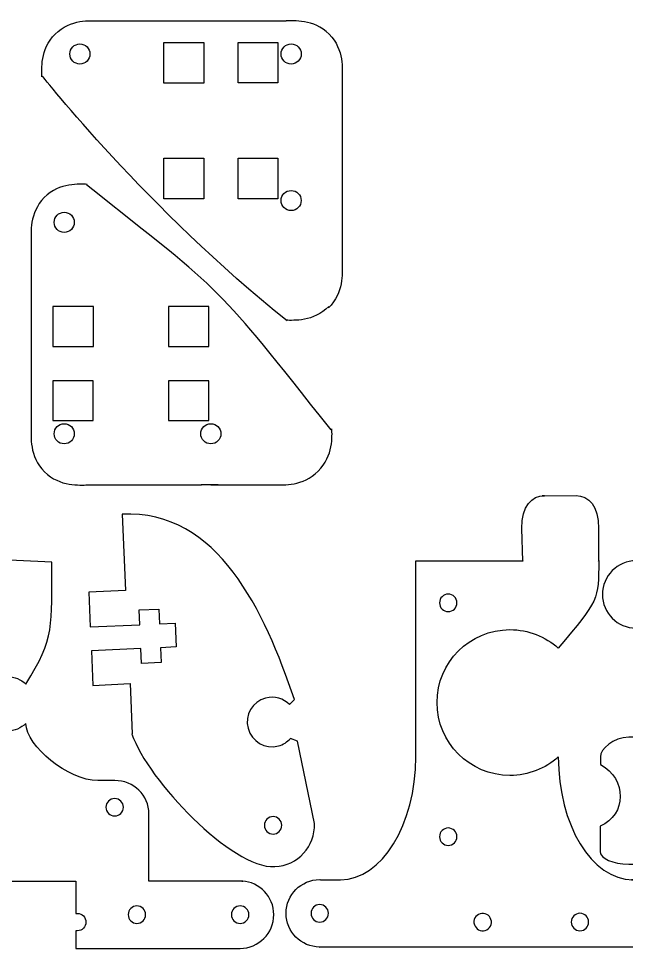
# Model space of a CAD drawing. Header units: inches. Extents: x 9 to 539, y -641 to -10.
# Drawn here: x 129 to 219.6, y -149.7 to -11.1 of the extents above; entities that cross this region are included whole.
import ezdxf

# ---------------------------------------------------------------- set-up
doc = ezdxf.new("R2010")
doc.units = ezdxf.units.IN
doc.header["$MEASUREMENT"] = 0
doc.layers.add('Layer 2', color=7, linetype='Continuous')

# ---------------------------------------------------------------- blocks, each defined once
blk = doc.blocks.new('block 4')
at = {"layer": 'Layer 2', "color": 250, "lineweight": 25, "true_color": 0x231f20}
for points in [[(204.14, -91.9), (204.06, -91.97)], [(215.48, -91.97), (215.48, -91.88)]]:
    blk.add_lwpolyline(points, dxfattribs=at)
for points, knots in [([(188.18, -91.91), (188.18, -91.91), (204.12, -91.91), (204.12, -91.91), (204.12, -91.91), (204.12, -91.97), (204.12, -91.97), (204.12, -91.97), (203.96, -87.1), (203.96, -87.1), (203.96, -83.71), (205.47, -82.22), (207.33, -82.22), (207.33, -82.22), (206.99, -82.24), (206.99, -82.24), (206.99, -82.24), (212.05, -82.21), (212.05, -82.21), (213.92, -82.21), (215.42, -83.71), (215.42, -87.09), (215.42, -87.09), (215.42, -91.97), (215.42, -91.97), (215.42, -91.97), (215.43, -91.88), (215.43, -91.88)], [0, 0, 0, 0, 1, 1, 1, 2, 2, 2, 3, 3, 3, 4, 4, 4, 5, 5, 5, 6, 6, 6, 7, 7, 7, 8, 8, 8, 9, 9, 9, 9]), ([(169.36, -113.34), (169.36, -113.34), (170.07, -112.57), (170.07, -112.57), (165.6, -99.43), (158.77, -84.33), (144.39, -84.97)], [0, 0, 0, 0, 1, 1, 1, 2, 2, 2, 2]), ([(144.39, -84.97), (144.39, -84.97), (144.9, -96.33), (144.9, -96.33), (144.9, -96.33), (139.43, -96.57), (139.43, -96.57), (139.43, -96.57), (139.65, -101.77), (139.65, -101.77), (139.65, -101.77), (147.06, -101.45), (147.06, -101.45), (147.06, -101.45), (146.96, -99.23), (146.96, -99.23), (146.96, -99.23), (149.86, -99.11), (149.86, -99.11), (149.86, -99.11), (149.96, -101.32), (149.96, -101.32), (149.96, -101.32), (152.3, -101.22), (152.3, -101.22), (152.3, -101.22), (152.46, -104.75), (152.46, -104.75), (152.46, -104.75), (150.12, -104.86), (150.12, -104.86), (150.12, -104.86), (150.22, -107.07), (150.22, -107.07), (150.22, -107.07), (147.31, -107.2), (147.31, -107.2), (147.31, -107.2), (147.21, -104.98), (147.21, -104.98), (147.21, -104.98), (139.81, -105.31), (139.81, -105.31), (139.81, -105.31), (140.04, -110.51), (140.04, -110.51), (140.04, -110.51), (145.58, -110.2), (145.58, -110.2), (145.58, -110.2), (145.92, -117.67), (145.92, -117.67), (145.92, -117.67), (145.85, -117.73), (145.85, -117.73), (148.28, -124.66), (160.67, -137.77), (167.16, -137.48), (170.57, -137.33), (173.2, -134.45), (173.05, -131.05), (173.05, -131.05), (170.53, -118.77), (170.53, -118.77), (170.53, -118.77), (169.49, -118.38), (169.49, -118.38)], [0, 0, 0, 0, 1, 1, 1, 2, 2, 2, 3, 3, 3, 4, 4, 4, 5, 5, 5, 6, 6, 6, 7, 7, 7, 8, 8, 8, 9, 9, 9, 10, 10, 10, 11, 11, 11, 12, 12, 12, 13, 13, 13, 14, 14, 14, 15, 15, 15, 16, 16, 16, 17, 17, 17, 18, 18, 18, 19, 19, 19, 20, 20, 20, 21, 21, 21, 22, 22, 22, 22]), ([(167, -144.63), (167, -147.4), (164.76, -149.65), (161.99, -149.65), (161.99, -149.65), (161.95, -149.66), (161.95, -149.66), (161.95, -149.66), (137.48, -149.66), (137.48, -149.66), (137.48, -149.66), (137.48, -147.02), (137.48, -147.02), (137.56, -147.04), (137.63, -147.04), (137.72, -147.04), (138.43, -147.04), (139.01, -146.46), (139.01, -145.74), (139.01, -145.02), (138.43, -144.44), (137.72, -144.44), (137.63, -144.44), (137.56, -144.45), (137.48, -144.46), (137.48, -144.46), (137.48, -139.65), (137.48, -139.65), (137.48, -139.65), (123.47, -139.65), (123.47, -139.65), (123.47, -139.65), (123.47, -144.46), (123.47, -144.46), (123.39, -144.45), (123.31, -144.44), (123.22, -144.44), (122.5, -144.44), (121.92, -145.02), (121.92, -145.74), (121.92, -146.46), (122.5, -147.04), (123.22, -147.04), (123.31, -147.04), (123.39, -147.04), (123.47, -147.02), (123.47, -147.02), (123.47, -149.66), (123.47, -149.66), (123.47, -149.66), (98.91, -149.66), (98.91, -149.66), (97, -149.66), (95.33, -148.97), (94.17, -146.71), (86.11, -134.76), (86.11, -134.76), (96.17, -127.55), (101.37, -123.03), (102.6, -119.79), (102.6, -113.62), (102.6, -103.31), (94.22, -100.11), (85.59, -100.11), (85.59, -100.11), (85.49, -100.11), (85.49, -100.11), (85.49, -100.11), (78.08, -99.98), (78.08, -99.98), (74.76, -99.98), (72.07, -98.79), (72.07, -95.48), (72.07, -92.16), (74.76, -89.47), (78.08, -89.47), (78.08, -89.47), (133.93, -92.1), (133.93, -92.1), (133.93, -101.53), (134.35, -103.48), (130.06, -110.28), (129.34, -109.59), (128.36, -109.17), (127.27, -109.17), (125.03, -109.17), (123.22, -110.98), (123.22, -113.22), (123.22, -115.46), (125.03, -117.27), (127.27, -117.27), (128.36, -117.27), (129.34, -116.85), (130.06, -116.16), (130.15, -119.58), (136.35, -124.65), (140.78, -124.65), (140.78, -124.65), (143.29, -124.65), (143.29, -124.65), (146.11, -124.65), (148.39, -126.81), (148.39, -129.63), (148.39, -129.63), (148.39, -139.62), (148.39, -139.62), (148.39, -139.62), (162.29, -139.62), (162.29, -139.62), (164.92, -139.78), (167, -141.96), (167, -144.63)], [0, 0, 0, 0, 1, 1, 1, 2, 2, 2, 3, 3, 3, 4, 4, 4, 5, 5, 5, 6, 6, 6, 7, 7, 7, 8, 8, 8, 9, 9, 9, 10, 10, 10, 11, 11, 11, 12, 12, 12, 13, 13, 13, 14, 14, 14, 15, 15, 15, 16, 16, 16, 17, 17, 17, 18, 18, 18, 19, 19, 19, 20, 20, 20, 21, 21, 21, 22, 22, 22, 23, 23, 23, 24, 24, 24, 25, 25, 25, 26, 26, 26, 27, 27, 27, 28, 28, 28, 29, 29, 29, 30, 30, 30, 31, 31, 31, 32, 32, 32, 33, 33, 33, 34, 34, 34, 35, 35, 35, 36, 36, 36, 37, 37, 37, 37]), ([(209.41, -121.14), (209.41, -131.25), (214.37, -139.43), (220.52, -139.43), (220.52, -139.43), (220.32, -139.42), (220.32, -139.42), (220.32, -139.42), (237.05, -139.42), (237.05, -139.42), (237.05, -139.42), (236.9, -139.42), (236.9, -139.42), (239.67, -139.42), (241.92, -141.66), (241.92, -144.43), (241.92, -147.2), (239.67, -149.45), (236.9, -149.45), (236.9, -149.45), (236.86, -149.46), (236.86, -149.46), (236.86, -149.46), (173.8, -149.46), (173.8, -149.46), (173.8, -149.46), (173.85, -149.45), (173.85, -149.45), (171.08, -149.45), (168.83, -147.2), (168.83, -144.43), (168.83, -141.66), (171.08, -139.41), (173.85, -139.41), (173.85, -139.41), (173.95, -139.42), (173.95, -139.42), (173.95, -139.42), (176.93, -139.42), (176.93, -139.42), (176.93, -139.42), (176.94, -139.43), (176.94, -139.43), (183.08, -139.43), (188.17, -131.25), (188.17, -121.14), (188.17, -121.14), (188.17, -121.12), (188.17, -121.12), (188.17, -121.12), (188.17, -91.91), (188.17, -91.91), (188.17, -91.91), (188.18, -91.91), (188.18, -91.91), (188.18, -91.91), (204.11, -91.91), (204.11, -91.91), (204.11, -91.91), (204.12, -91.91), (204.12, -91.91), (204.12, -91.91), (204.12, -91.93), (204.12, -91.93), (204.12, -91.93), (204.12, -91.97), (204.12, -91.97)], [0, 0, 0, 0, 1, 1, 1, 2, 2, 2, 3, 3, 3, 4, 4, 4, 5, 5, 5, 6, 6, 6, 7, 7, 7, 8, 8, 8, 9, 9, 9, 10, 10, 10, 11, 11, 11, 12, 12, 12, 13, 13, 13, 14, 14, 14, 15, 15, 15, 16, 16, 16, 17, 17, 17, 18, 18, 18, 19, 19, 19, 20, 20, 20, 21, 21, 21, 22, 22, 22, 22]), ([(215.42, -91.97), (215.42, -91.97), (215.43, -91.89), (215.43, -91.89), (215.43, -97.75), (215.43, -97.75), (209.41, -104.92)], [0, 0, 0, 0, 1, 1, 1, 2, 2, 2, 2]), ([(221, -91.91), (221, -91.91), (220.99, -91.91), (220.99, -91.91), (220.99, -91.91), (221, -91.92), (221, -91.92), (218.23, -91.92), (215.98, -94.16), (215.98, -96.93), (215.98, -99.71), (218.23, -101.95), (221, -101.95), (221, -101.95), (220.99, -101.94), (220.99, -101.94), (220.99, -101.94), (234.59, -101.94), (234.59, -101.94), (234.59, -101.94), (234.59, -111.93), (234.59, -111.93), (234.59, -114.75), (236.87, -116.91), (239.7, -116.91), (239.7, -116.91), (242.21, -116.91), (242.21, -116.91), (246.63, -116.91), (252.84, -121.98), (252.92, -125.4)], [0, 0, 0, 0, 1, 1, 1, 2, 2, 2, 3, 3, 3, 4, 4, 4, 5, 5, 5, 6, 6, 6, 7, 7, 7, 8, 8, 8, 9, 9, 9, 10, 10, 10, 10]), ([(194.3, -98.18), (194.3, -98.9), (193.72, -99.48), (193, -99.48), (192.28, -99.48), (191.7, -98.9), (191.7, -98.18), (191.7, -97.47), (192.28, -96.88), (193, -96.88), (193.72, -96.88), (194.3, -97.47), (194.3, -98.18)], [0, 0, 0, 0, 1, 1, 1, 2, 2, 2, 3, 3, 3, 4, 4, 4, 4]), ([(209.41, -121.14), (207.49, -122.85), (204.96, -123.89), (202.19, -123.89), (196.19, -123.89), (191.33, -119.03), (191.33, -113.03), (191.33, -107.03), (196.19, -102.17), (202.19, -102.17), (204.96, -102.17), (207.49, -103.21), (209.41, -104.92)], [0, 0, 0, 0, 1, 1, 1, 2, 2, 2, 3, 3, 3, 4, 4, 4, 4]), ([(169.36, -113.34), (168.47, -112.43), (167.12, -112.01), (165.79, -112.36), (163.82, -112.88), (162.65, -114.9), (163.17, -116.87), (163.69, -118.84), (165.71, -120.01), (167.68, -119.49), (168.41, -119.3), (169.02, -118.9), (169.49, -118.38)], [0, 0, 0, 0, 1, 1, 1, 2, 2, 2, 3, 3, 3, 4, 4, 4, 4]), ([(243.08, -121.1), (243.08, -121.1), (243.08, -122.38), (243.08, -122.38), (239.1, -124.49), (239.09, -129.89), (243.08, -131.55), (243.08, -131.55), (243.08, -135.2), (243.08, -135.2), (243.08, -136.25), (241.19, -137.11), (238.86, -137.11), (238.86, -137.11), (219.9, -137.11), (219.9, -137.11), (217.57, -137.11), (215.63, -136.25), (215.63, -135.2), (215.63, -135.2), (215.63, -131.46), (215.63, -131.46), (219.62, -129.79), (219.66, -124.39), (215.68, -122.28), (215.68, -122.28), (215.68, -121.1), (215.68, -121.1), (215.68, -120.04), (217.57, -118.19), (219.9, -118.19), (219.9, -118.19), (238.86, -118.19), (238.86, -118.19), (241.19, -118.19), (243.08, -120.04), (243.08, -121.1)], [0, 0, 0, 0, 1, 1, 1, 2, 2, 2, 3, 3, 3, 4, 4, 4, 5, 5, 5, 6, 6, 6, 7, 7, 7, 8, 8, 8, 9, 9, 9, 10, 10, 10, 11, 11, 11, 12, 12, 12, 12]), ([(144.59, -128.63), (144.59, -129.35), (144.01, -129.93), (143.29, -129.93), (142.57, -129.93), (141.99, -129.35), (141.99, -128.63), (141.99, -127.92), (142.57, -127.33), (143.29, -127.33), (144.01, -127.33), (144.59, -127.92), (144.59, -128.63)], [0, 0, 0, 0, 1, 1, 1, 2, 2, 2, 3, 3, 3, 4, 4, 4, 4]), ([(168.2, -131.32), (168.2, -132.03), (167.61, -132.62), (166.9, -132.62), (166.18, -132.62), (165.6, -132.03), (165.6, -131.32), (165.6, -130.6), (166.18, -130.02), (166.9, -130.02), (167.61, -130.02), (168.2, -130.6), (168.2, -131.32)], [0, 0, 0, 0, 1, 1, 1, 2, 2, 2, 3, 3, 3, 4, 4, 4, 4]), ([(194.3, -133.02), (194.3, -133.74), (193.72, -134.32), (193, -134.32), (192.28, -134.32), (191.7, -133.74), (191.7, -133.02), (191.7, -132.3), (192.28, -131.72), (193, -131.72), (193.72, -131.72), (194.3, -132.3), (194.3, -133.02)], [0, 0, 0, 0, 1, 1, 1, 2, 2, 2, 3, 3, 3, 4, 4, 4, 4]), ([(162.37, -139.62), (162.37, -139.62), (162.29, -139.62), (162.29, -139.62), (162.28, -139.62), (162.26, -139.62), (162.24, -139.62), (162.24, -139.62), (162.37, -139.62), (162.37, -139.62)], [0, 0, 0, 0, 1, 1, 1, 2, 2, 2, 3, 3, 3, 3]), ([(147.9, -144.63), (147.9, -145.35), (147.32, -145.93), (146.6, -145.93), (145.88, -145.93), (145.3, -145.35), (145.3, -144.63), (145.3, -143.91), (145.88, -143.33), (146.6, -143.33), (147.32, -143.33), (147.9, -143.91), (147.9, -144.63)], [0, 0, 0, 0, 1, 1, 1, 2, 2, 2, 3, 3, 3, 4, 4, 4, 4]), ([(163.29, -144.63), (163.29, -145.35), (162.71, -145.93), (161.99, -145.93), (161.27, -145.93), (160.69, -145.35), (160.69, -144.63), (160.69, -143.91), (161.27, -143.33), (161.99, -143.33), (162.71, -143.33), (163.29, -143.91), (163.29, -144.63)], [0, 0, 0, 0, 1, 1, 1, 2, 2, 2, 3, 3, 3, 4, 4, 4, 4]), ([(175.15, -144.43), (175.15, -145.15), (174.57, -145.73), (173.85, -145.73), (173.13, -145.73), (172.55, -145.15), (172.55, -144.43), (172.55, -143.71), (173.13, -143.13), (173.85, -143.13), (174.57, -143.13), (175.15, -143.71), (175.15, -144.43)], [0, 0, 0, 0, 1, 1, 1, 2, 2, 2, 3, 3, 3, 4, 4, 4, 4]), ([(199.43, -145.59), (199.5, -146.31), (198.99, -146.95), (198.27, -147.02), (197.56, -147.1), (196.92, -146.58), (196.84, -145.87), (196.77, -145.15), (197.28, -144.51), (198, -144.44), (198.71, -144.36), (199.35, -144.88), (199.43, -145.59)], [0, 0, 0, 0, 1, 1, 1, 2, 2, 2, 3, 3, 3, 4, 4, 4, 4]), ([(213.93, -145.73), (213.93, -146.45), (213.35, -147.03), (212.63, -147.03), (211.91, -147.03), (211.33, -146.45), (211.33, -145.73), (211.33, -145.01), (211.91, -144.43), (212.63, -144.43), (213.35, -144.43), (213.93, -145.01), (213.93, -145.73)], [0, 0, 0, 0, 1, 1, 1, 2, 2, 2, 3, 3, 3, 4, 4, 4, 4])]:
    blk.add_open_spline(points, degree=3, knots=knots, dxfattribs=at)
blk = doc.blocks.new('block 9')
at = {"layer": 'Layer 2', "color": 250, "lineweight": 25, "true_color": 0x231f20}
blk.add_open_spline([(168.99, -56.17), (148.21, -39.6), (132.53, -19.72), (132.53, -19.72)], degree=3, dxfattribs=at)
blk = doc.blocks.new('block 10')
at = {"layer": 'Layer 2', "color": 250, "lineweight": 25, "true_color": 0x231f20}
blk.add_open_spline([(171.08, -38.25), (171.08, -39.08), (170.41, -39.75), (169.58, -39.75)], degree=3, dxfattribs=at)
blk = doc.blocks.new('block 11')
at = {"layer": 'Layer 2', "color": 250, "lineweight": 25, "true_color": 0x231f20}
blk.add_open_spline([(169.58, -39.75), (168.75, -39.75), (168.08, -39.08), (168.08, -38.25)], degree=3, dxfattribs=at)
blk = doc.blocks.new('block 12')
at = {"layer": 'Layer 2', "color": 250, "lineweight": 25, "true_color": 0x231f20}
blk.add_open_spline([(168.08, -38.25), (168.08, -37.42), (168.75, -36.75), (169.58, -36.75)], degree=3, dxfattribs=at)
blk = doc.blocks.new('block 13')
at = {"layer": 'Layer 2', "color": 250, "lineweight": 25, "true_color": 0x231f20}
blk.add_open_spline([(169.58, -36.75), (170.41, -36.75), (171.08, -37.42), (171.08, -38.25)], degree=3, dxfattribs=at)
blk = doc.blocks.new('block 14')
at = {"layer": 'Layer 2', "color": 250, "lineweight": 25, "true_color": 0x231f20}
blk.add_open_spline([(171.09, -16.42), (171.09, -17.24), (170.41, -17.92), (169.59, -17.92)], degree=3, dxfattribs=at)
blk = doc.blocks.new('block 15')
at = {"layer": 'Layer 2', "color": 250, "lineweight": 25, "true_color": 0x231f20}
blk.add_open_spline([(169.59, -17.92), (168.76, -17.92), (168.09, -17.25), (168.09, -16.42)], degree=3, dxfattribs=at)
blk = doc.blocks.new('block 16')
at = {"layer": 'Layer 2', "color": 250, "lineweight": 25, "true_color": 0x231f20}
blk.add_open_spline([(168.09, -16.42), (168.09, -15.59), (168.76, -14.92), (169.59, -14.92)], degree=3, dxfattribs=at)
blk = doc.blocks.new('block 17')
at = {"layer": 'Layer 2', "color": 250, "lineweight": 25, "true_color": 0x231f20}
blk.add_open_spline([(169.59, -14.92), (170.41, -14.92), (171.09, -15.59), (171.09, -16.42)], degree=3, dxfattribs=at)
blk = doc.blocks.new('block 18')
at = {"layer": 'Layer 2', "color": 250, "lineweight": 25, "true_color": 0x231f20}
blk.add_lwpolyline([(156.56, -20.77), (150.63, -20.77)], dxfattribs=at)
blk = doc.blocks.new('block 19')
at = {"layer": 'Layer 2', "color": 250, "lineweight": 25, "true_color": 0x231f20}
blk.add_lwpolyline([(150.63, -20.77), (150.63, -14.73)], dxfattribs=at)
blk = doc.blocks.new('block 20')
at = {"layer": 'Layer 2', "color": 250, "lineweight": 25, "true_color": 0x231f20}
blk.add_lwpolyline([(150.63, -14.73), (156.56, -14.72)], dxfattribs=at)
blk = doc.blocks.new('block 21')
at = {"layer": 'Layer 2', "color": 250, "lineweight": 25, "true_color": 0x231f20}
blk.add_lwpolyline([(156.56, -14.72), (156.56, -20.77)], dxfattribs=at)
blk = doc.blocks.new('block 22')
at = {"layer": 'Layer 2', "color": 250, "lineweight": 25, "true_color": 0x231f20}
blk.add_lwpolyline([(167.62, -20.74), (161.69, -20.74)], dxfattribs=at)
blk = doc.blocks.new('block 23')
at = {"layer": 'Layer 2', "color": 250, "lineweight": 25, "true_color": 0x231f20}
blk.add_lwpolyline([(161.69, -20.74), (161.69, -14.7)], dxfattribs=at)
blk = doc.blocks.new('block 24')
at = {"layer": 'Layer 2', "color": 250, "lineweight": 25, "true_color": 0x231f20}
blk.add_lwpolyline([(161.69, -14.7), (167.62, -14.7)], dxfattribs=at)
blk = doc.blocks.new('block 25')
at = {"layer": 'Layer 2', "color": 250, "lineweight": 25, "true_color": 0x231f20}
blk.add_lwpolyline([(167.62, -14.7), (167.62, -20.74)], dxfattribs=at)
blk = doc.blocks.new('block 26')
at = {"layer": 'Layer 2', "color": 250, "lineweight": 25, "true_color": 0x231f20}
blk.add_lwpolyline([(156.56, -37.98), (150.63, -37.98)], dxfattribs=at)
blk = doc.blocks.new('block 27')
at = {"layer": 'Layer 2', "color": 250, "lineweight": 25, "true_color": 0x231f20}
blk.add_lwpolyline([(150.63, -37.98), (150.63, -31.94)], dxfattribs=at)
blk = doc.blocks.new('block 28')
at = {"layer": 'Layer 2', "color": 250, "lineweight": 25, "true_color": 0x231f20}
blk.add_lwpolyline([(150.63, -31.94), (156.56, -31.94)], dxfattribs=at)
blk = doc.blocks.new('block 29')
at = {"layer": 'Layer 2', "color": 250, "lineweight": 25, "true_color": 0x231f20}
blk.add_lwpolyline([(156.56, -31.94), (156.56, -37.98)], dxfattribs=at)
blk = doc.blocks.new('block 30')
at = {"layer": 'Layer 2', "color": 250, "lineweight": 25, "true_color": 0x231f20}
blk.add_lwpolyline([(167.62, -37.98), (161.69, -37.98)], dxfattribs=at)
blk = doc.blocks.new('block 31')
at = {"layer": 'Layer 2', "color": 250, "lineweight": 25, "true_color": 0x231f20}
blk.add_lwpolyline([(161.69, -37.98), (161.69, -31.94)], dxfattribs=at)
blk = doc.blocks.new('block 32')
at = {"layer": 'Layer 2', "color": 250, "lineweight": 25, "true_color": 0x231f20}
blk.add_lwpolyline([(161.69, -31.94), (167.62, -31.94)], dxfattribs=at)
blk = doc.blocks.new('block 33')
at = {"layer": 'Layer 2', "color": 250, "lineweight": 25, "true_color": 0x231f20}
blk.add_lwpolyline([(167.62, -31.94), (167.62, -37.98)], dxfattribs=at)
blk = doc.blocks.new('block 34')
at = {"layer": 'Layer 2', "color": 250, "lineweight": 25, "true_color": 0x231f20}
blk.add_open_spline([(139.61, -16.42), (139.61, -17.25), (138.93, -17.92), (138.11, -17.92)], degree=3, dxfattribs=at)
blk = doc.blocks.new('block 35')
at = {"layer": 'Layer 2', "color": 250, "lineweight": 25, "true_color": 0x231f20}
blk.add_open_spline([(138.11, -17.92), (137.28, -17.92), (136.61, -17.25), (136.61, -16.42)], degree=3, dxfattribs=at)
blk = doc.blocks.new('block 36')
at = {"layer": 'Layer 2', "color": 250, "lineweight": 25, "true_color": 0x231f20}
blk.add_open_spline([(136.61, -16.42), (136.61, -15.59), (137.28, -14.92), (138.11, -14.92)], degree=3, dxfattribs=at)
blk = doc.blocks.new('block 37')
at = {"layer": 'Layer 2', "color": 250, "lineweight": 25, "true_color": 0x231f20}
blk.add_open_spline([(138.11, -14.92), (138.93, -14.92), (139.61, -15.59), (139.61, -16.42)], degree=3, dxfattribs=at)
blk = doc.blocks.new('block 38')
at = {"layer": 'Layer 2', "color": 250, "lineweight": 25, "true_color": 0x231f20}
blk.add_open_spline([(175.24, -13.47), (172.94, -11.17), (169.93, -11.5), (168.86, -11.5)], degree=3, dxfattribs=at)
blk = doc.blocks.new('block 39')
at = {"layer": 'Layer 2', "color": 250, "lineweight": 25, "true_color": 0x231f20}
blk.add_open_spline([(175.24, -13.47), (177.54, -15.77), (177.2, -18.83), (177.2, -19.84), (177.2, -19.84), (177.2, -47.96), (177.2, -47.96), (177.2, -49.03), (177.46, -51.95), (175.16, -54.25)], degree=3, knots=[0, 0, 0, 0, 1, 1, 1, 2, 2, 2, 3, 3, 3, 3], dxfattribs=at)
blk = doc.blocks.new('block 40')
at = {"layer": 'Layer 2', "color": 250, "lineweight": 25, "true_color": 0x231f20}
blk.add_open_spline([(132.45, -19.82), (132.45, -18.75), (132.11, -15.75), (134.42, -13.45)], degree=3, dxfattribs=at)
blk = doc.blocks.new('block 41')
at = {"layer": 'Layer 2', "color": 250, "lineweight": 25, "true_color": 0x231f20}
blk.add_open_spline([(134.42, -13.45), (136.72, -11.15), (139.77, -11.48), (140.78, -11.48), (140.78, -11.48), (168.86, -11.5), (168.86, -11.5)], degree=3, knots=[0, 0, 0, 0, 1, 1, 1, 2, 2, 2, 2], dxfattribs=at)
blk = doc.blocks.new('block 8')
at = {"layer": 'Layer 2', "color": 250, "lineweight": 25, "true_color": 0x231f20}
blk.add_open_spline([(175.2, -54.05), (172.9, -56.35), (169.91, -56.09), (168.9, -56.09)], degree=3, dxfattribs=at)
at = {"layer": 'Layer 2'}
for name in ['block 41', 'block 38', 'block 40', 'block 39', 'block 36', 'block 37', 'block 20', 'block 19', 'block 21', 'block 23', 'block 24', 'block 25', 'block 16', 'block 17', 'block 35', 'block 34', 'block 15', 'block 14', 'block 9', 'block 18', 'block 22', 'block 27', 'block 28', 'block 29', 'block 31', 'block 32', 'block 33', 'block 12', 'block 13', 'block 26', 'block 30', 'block 11', 'block 10']:
    blk.add_blockref(name, (0, 0), dxfattribs=at)
blk = doc.blocks.new('block 61')
at = {"layer": 'Layer 2', "color": 250, "lineweight": 25, "true_color": 0x231f20}
blk.add_lwpolyline([(140.12, -59.97), (140.12, -54.04)], dxfattribs=at)
blk = doc.blocks.new('block 62')
at = {"layer": 'Layer 2', "color": 250, "lineweight": 25, "true_color": 0x231f20}
blk.add_lwpolyline([(140.12, -54.04), (134.08, -54.04)], dxfattribs=at)
blk = doc.blocks.new('block 63')
at = {"layer": 'Layer 2', "color": 250, "lineweight": 25, "true_color": 0x231f20}
blk.add_lwpolyline([(134.08, -54.04), (134.08, -59.97)], dxfattribs=at)
blk = doc.blocks.new('block 64')
at = {"layer": 'Layer 2', "color": 250, "lineweight": 25, "true_color": 0x231f20}
blk.add_lwpolyline([(134.08, -59.97), (140.12, -59.97)], dxfattribs=at)
blk = doc.blocks.new('block 65')
at = {"layer": 'Layer 2', "color": 250, "lineweight": 25, "true_color": 0x231f20}
blk.add_lwpolyline([(140.1, -71.03), (140.1, -65.1)], dxfattribs=at)
blk = doc.blocks.new('block 66')
at = {"layer": 'Layer 2', "color": 250, "lineweight": 25, "true_color": 0x231f20}
blk.add_lwpolyline([(140.1, -65.1), (134.05, -65.1)], dxfattribs=at)
blk = doc.blocks.new('block 67')
at = {"layer": 'Layer 2', "color": 250, "lineweight": 25, "true_color": 0x231f20}
blk.add_lwpolyline([(134.05, -65.1), (134.05, -71.03)], dxfattribs=at)
blk = doc.blocks.new('block 68')
at = {"layer": 'Layer 2', "color": 250, "lineweight": 25, "true_color": 0x231f20}
blk.add_lwpolyline([(134.05, -71.03), (140.1, -71.03)], dxfattribs=at)
blk = doc.blocks.new('block 69')
at = {"layer": 'Layer 2', "color": 250, "lineweight": 25, "true_color": 0x231f20}
blk.add_lwpolyline([(157.34, -59.97), (157.34, -54.04)], dxfattribs=at)
blk = doc.blocks.new('block 70')
at = {"layer": 'Layer 2', "color": 250, "lineweight": 25, "true_color": 0x231f20}
blk.add_lwpolyline([(157.34, -54.04), (151.3, -54.04)], dxfattribs=at)
blk = doc.blocks.new('block 71')
at = {"layer": 'Layer 2', "color": 250, "lineweight": 25, "true_color": 0x231f20}
blk.add_lwpolyline([(151.3, -54.04), (151.29, -59.97)], dxfattribs=at)
blk = doc.blocks.new('block 72')
at = {"layer": 'Layer 2', "color": 250, "lineweight": 25, "true_color": 0x231f20}
blk.add_lwpolyline([(151.29, -59.97), (157.34, -59.97)], dxfattribs=at)
blk = doc.blocks.new('block 73')
at = {"layer": 'Layer 2', "color": 250, "lineweight": 25, "true_color": 0x231f20}
blk.add_lwpolyline([(157.34, -71.03), (157.34, -65.1)], dxfattribs=at)
blk = doc.blocks.new('block 74')
at = {"layer": 'Layer 2', "color": 250, "lineweight": 25, "true_color": 0x231f20}
blk.add_lwpolyline([(157.34, -65.1), (151.3, -65.1)], dxfattribs=at)
blk = doc.blocks.new('block 75')
at = {"layer": 'Layer 2', "color": 250, "lineweight": 25, "true_color": 0x231f20}
blk.add_lwpolyline([(151.3, -65.1), (151.29, -71.03)], dxfattribs=at)
blk = doc.blocks.new('block 76')
at = {"layer": 'Layer 2', "color": 250, "lineweight": 25, "true_color": 0x231f20}
blk.add_lwpolyline([(151.29, -71.03), (157.34, -71.03)], dxfattribs=at)
blk = doc.blocks.new('block 60')
at = {"layer": 'Layer 2', "color": 250, "lineweight": 25, "true_color": 0x231f20}
for points in [[(130.86, -44.13), (130.85, -72.27)], [(139.19, -80.62), (156.24, -80.61)], [(158.73, -80.61), (156.18, -80.61)], [(157.6, -80.61), (167.33, -80.61)]]:
    blk.add_lwpolyline(points, dxfattribs=at)
for points in [[(139.17, -35.84), (138.11, -35.84), (135.11, -35.5), (132.8, -37.81)], [(175.55, -72.39), (158.11, -50.53), (160.1, -52.5), (139.07, -35.92)], [(132.8, -37.81), (130.5, -40.11), (130.84, -43.17), (130.84, -44.18)], [(134.27, -41.5), (134.27, -40.67), (134.95, -40), (135.77, -40)], [(135.77, -40), (136.6, -40), (137.27, -40.67), (137.27, -41.5)], [(135.77, -43), (134.94, -43), (134.27, -42.33), (134.27, -41.5)], [(137.27, -41.5), (137.27, -42.33), (136.6, -43), (135.77, -43)], [(134.27, -72.99), (134.27, -72.16), (134.94, -71.49), (135.77, -71.49)], [(135.77, -71.49), (136.6, -71.49), (137.27, -72.16), (137.27, -72.99)], [(156.12, -72.99), (156.12, -72.16), (156.79, -71.49), (157.62, -71.49)], [(157.62, -71.49), (158.45, -71.49), (159.12, -72.16), (159.12, -72.99)], [(130.85, -72.27), (130.85, -73.34), (130.52, -76.35), (132.82, -78.65)], [(135.77, -74.49), (134.94, -74.49), (134.27, -73.82), (134.27, -72.99)], [(137.27, -72.99), (137.27, -73.82), (136.6, -74.49), (135.77, -74.49)], [(157.62, -74.49), (156.79, -74.49), (156.12, -73.81), (156.12, -72.99)], [(159.12, -72.99), (159.12, -73.81), (158.45, -74.49), (157.62, -74.49)], [(173.63, -78.56), (175.93, -76.26), (175.67, -73.28), (175.67, -72.27)], [(132.82, -78.65), (135.12, -80.95), (138.18, -80.61), (139.19, -80.62)], [(167.33, -80.61), (168.4, -80.61), (171.32, -80.87), (173.63, -78.56)]]:
    blk.add_open_spline(points, degree=3, dxfattribs=at)
at = {"layer": 'Layer 2'}
for name in ['block 62', 'block 63', 'block 61', 'block 71', 'block 70', 'block 69', 'block 64', 'block 72', 'block 66', 'block 67', 'block 65', 'block 74', 'block 73', 'block 75', 'block 68', 'block 76']:
    blk.add_blockref(name, (0, 0), dxfattribs=at)

msp = doc.modelspace()

# ---------------------------------------------------------------- block references
at = {"layer": 'Layer 2'}
for name in ['block 8', 'block 60', 'block 4']:
    msp.add_blockref(name, (0, 0), dxfattribs=at)

doc.saveas('drawing.dxf')
